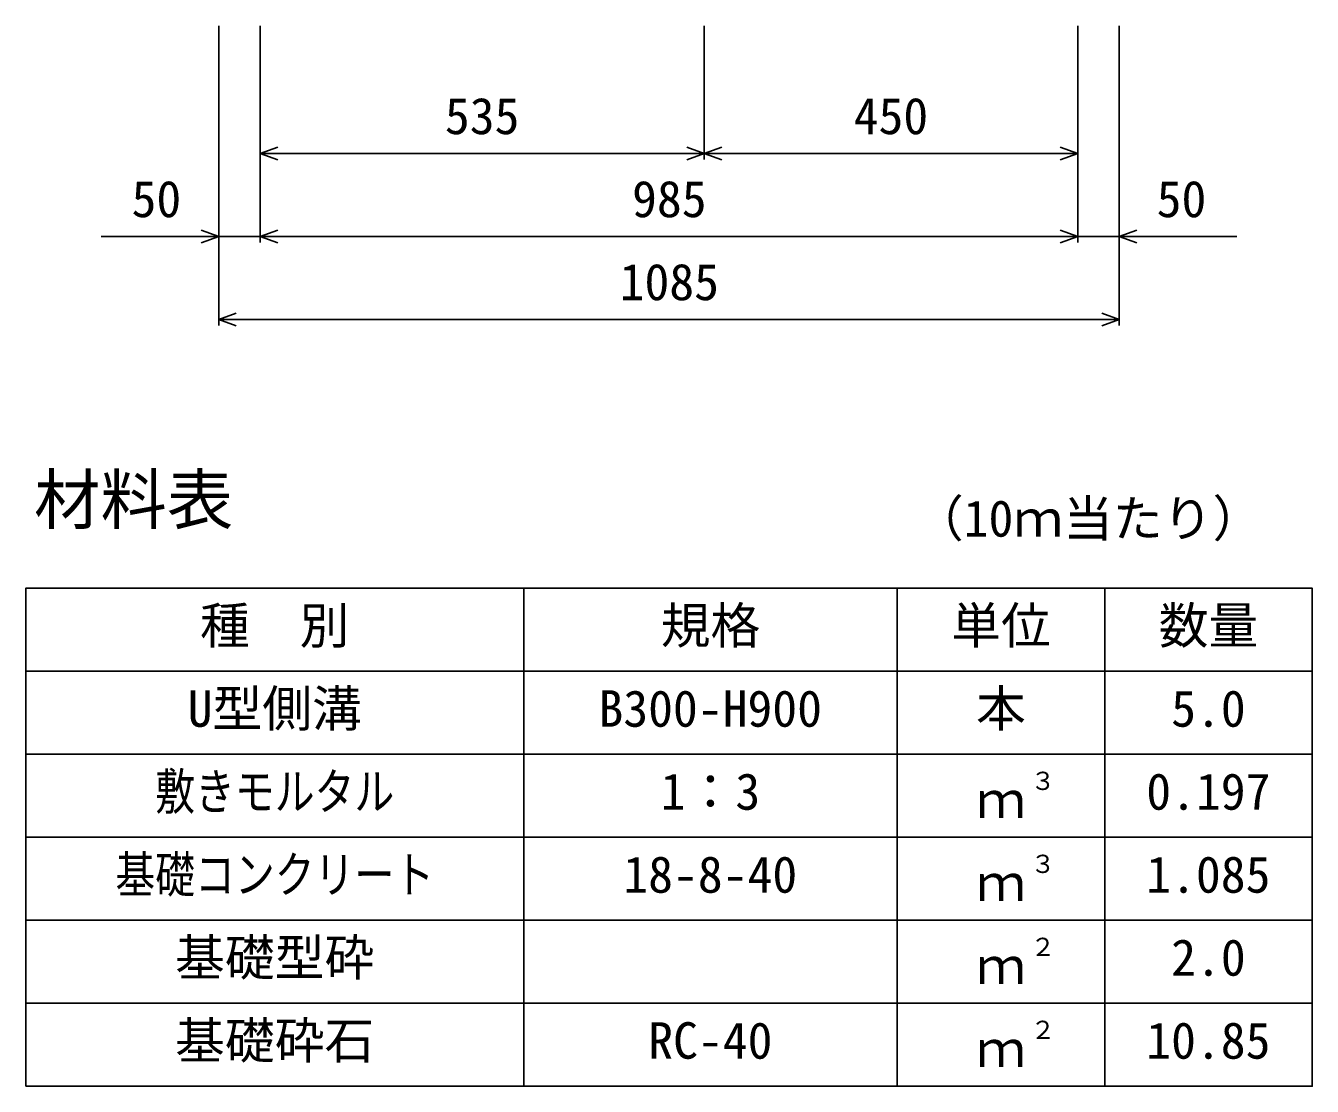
# Model space of a CAD drawing. Units: millimetres, scale not verified. Extents: x -25200 to 25200, y -8910 to 8910.
# Drawn here: x 15110 to 16660, y 391 to 1669 of the extents above; entities that cross this region are included whole.
import ezdxf
from ezdxf.enums import TextEntityAlignment as Align

# ---------------------------------------------------------------- set-up
doc = ezdxf.new("R2010")
doc.units = ezdxf.units.MM
doc.header["$LTSCALE"] = 30
for name, color, linetype, lineweight in [('0-0_DIM', 7, 'Continuous', 25), ('0-3_HYO', 3, 'Continuous', 25), ('0-4_HYO2', 4, 'Continuous', 25), ('0-6_TXT', 7, 'Continuous', 25)]:
    doc.layers.add(name, color=color, linetype=linetype, lineweight=lineweight)
doc.styles.add('ＭＳ ゴシック', font='')
doc.styles.get('ＭＳ ゴシック').set_extended_font_data('MS Gothic')

msp = doc.modelspace()

# ---------------------------------------------------------------- linework, layer by layer
at = {"layer": '0-0_DIM'}
for p, q in [((15342.28, 1307.87), (15342.28, 1669.23)), ((15392.28, 1407.87), (15392.28, 1669.23)), ((15927.28, 1507.87), (15927.28, 1669.23)), ((16377.28, 1407.87), (16377.28, 1669.23)), ((16427.28, 1307.87), (16427.28, 1669.23)), ((15392.28, 1515.37), (15927.28, 1515.37)), ((16377.28, 1515.37), (15927.28, 1515.37)), ((15342.28, 1415.37), (15200.49, 1415.37)), ((15342.28, 1415.37), (15392.28, 1415.37)), ((15392.28, 1415.37), (16377.28, 1415.37)), ((16427.28, 1415.37), (16377.28, 1415.37)), ((16427.28, 1415.37), (16569.07, 1415.37)), ((15342.28, 1315.37), (16427.28, 1315.37))]:
    msp.add_line(p, q, dxfattribs=at)
for points in [[(15413.42, 1507.67), (15392.28, 1515.37), (15413.42, 1523.06)], [(15906.14, 1523.06), (15927.28, 1515.37), (15906.14, 1507.67)], [(15948.42, 1523.06), (15927.28, 1515.37), (15948.42, 1507.67)], [(16356.14, 1523.06), (16377.28, 1515.37), (16356.14, 1507.67)], [(15321.14, 1423.06), (15342.28, 1415.37), (15321.14, 1407.67)], [(15413.42, 1407.67), (15392.28, 1415.37), (15413.42, 1423.06)], [(16356.14, 1423.06), (16377.28, 1415.37), (16356.14, 1407.67)], [(16448.42, 1423.06), (16427.28, 1415.37), (16448.42, 1407.67)], [(15363.42, 1307.67), (15342.28, 1315.37), (15363.42, 1323.06)], [(16406.14, 1323.06), (16427.28, 1315.37), (16406.14, 1307.67)]]:
    msp.add_lwpolyline(points, dxfattribs=at)
at = {"layer": '0-3_HYO'}
for p, q in [((15709.78, 991.42), (15709.78, 391.42)), ((16159.78, 991.42), (16159.78, 391.42)), ((16409.78, 991.42), (16409.78, 391.42)), ((15109.78, 891.42), (16659.78, 891.42))]:
    msp.add_line(p, q, dxfattribs=at)
msp.add_lwpolyline([(15109.78, 391.42), (16659.78, 391.42), (16659.78, 991.42), (15109.78, 991.42)], close=True, dxfattribs=at)
at = {"layer": '0-4_HYO2'}
for p, q in [((15109.78, 791.42), (16659.78, 791.42)), ((15109.78, 691.42), (16659.78, 691.42)), ((15109.78, 591.42), (16659.78, 591.42)), ((15109.78, 491.42), (16659.78, 491.42))]:
    msp.add_line(p, q, dxfattribs=at)

# ---------------------------------------------------------------- texts
at = {"layer": '0-0_DIM', "style": 'ＭＳ ゴシック'}
for s, p in [('535', (15614.78, 1525.37)), ('450', (16107.28, 1525.37)), ('50', (15237.28, 1425.37)), ('985', (15840.31, 1425.37)), ('50', (16472.28, 1425.37)), ('1085', (15825.31, 1325.37))]:
    msp.add_text(s, height=43.99, dxfattribs=at).set_placement(p, align=Align.BOTTOM_LEFT)
at = {"layer": '0-6_TXT', "style": 'ＭＳ ゴシック'}
for s, height, p in [('材料表', 58.65, (15119.78, 1051.42)), ('（10ｍ当たり）', 43.99, (16179.78, 1040.42)), ('種\u3000別', 43.99, (15319.78, 911.42)), ('規格', 43.99, (15874.78, 911.42)), ('単位', 43.99, (16224.78, 911.42)), ('数量', 43.99, (16474.78, 911.42)), ('U型側溝', 43.99, (15304.78, 811.42)), ('B300-H900', 43.99, (15799.78, 811.42)), ('本', 43.99, (16254.78, 811.42)), ('5.0', 43.99, (16489.78, 811.42)), ('1：3', 43.99, (15874.78, 711.42)), ('３', 21.99, (16320.32, 741.79)), ('0.197', 43.99, (16459.78, 711.42)), ('ｍ', 43.99, (16254.78, 701.42)), ('18-8-40', 43.99, (15829.78, 611.42)), ('３', 21.99, (16320.32, 641.79)), ('1.085', 43.99, (16459.78, 611.42)), ('ｍ', 43.99, (16254.78, 601.42)), ('基礎型砕', 43.99, (15289.78, 511.42)), ('２', 21.99, (16320.32, 541.79)), ('2.0', 43.99, (16489.78, 511.42)), ('ｍ', 43.99, (16254.78, 501.42)), ('基礎砕石', 43.99, (15289.78, 411.42)), ('RC-40', 43.99, (15859.78, 411.42)), ('２', 21.99, (16320.32, 441.79)), ('10.85', 43.99, (16459.78, 411.42)), ('ｍ', 43.99, (16254.78, 401.42))]:
    msp.add_text(s, height=height, dxfattribs=at).set_placement(p, align=Align.BOTTOM_LEFT)
at = {"layer": '0-6_TXT', "style": 'ＭＳ ゴシック', "width": 0.8}
for s, p in [('敷きモルタル', (15265.78, 711.42)), ('基礎コンクリート', (15217.78, 611.42))]:
    msp.add_text(s, height=43.99, dxfattribs=at).set_placement(p, align=Align.BOTTOM_LEFT)

doc.saveas('drawing.dxf')
